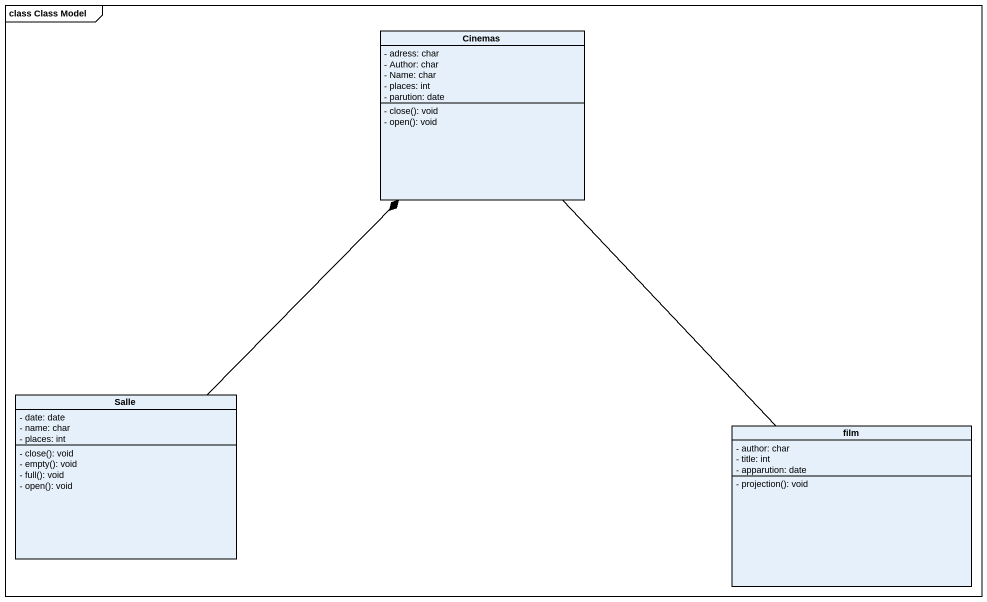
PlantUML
@startuml
mainframe class Class Model
hide circle
hide empty members
skinparam classAttributeIconSize 0
class Cinemas {
  - adress: char
  - Author: char
  - Name: char
  - places: int
  - parution: date
  - close(): void
  - open(): void
}
class Salle {
  - date: date
  - name: char
  - places: int
  - close(): void
  - empty(): void
  - full(): void
  - open(): void
}
class film {
  - author: char
  - title: int
  - apparution: date
  - projection(): void
}
Salle -up-* Cinemas
film -up- Cinemas
@enduml
